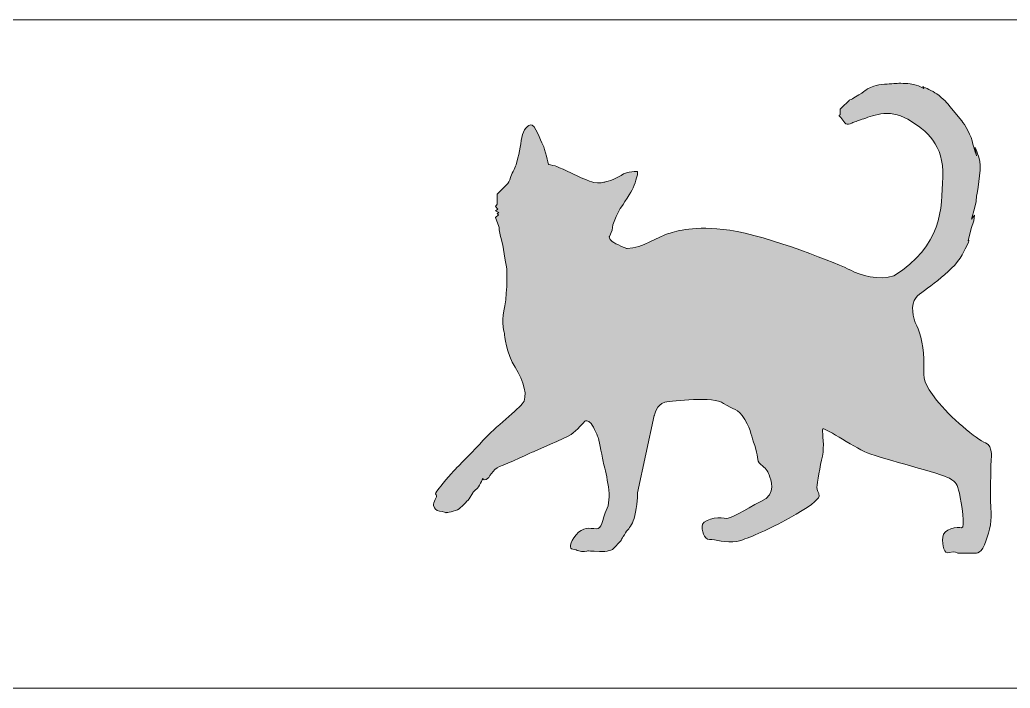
# Model space of a CAD drawing. Header units: millimetres. Extents: x -273 to -53, y 69 to 199.
# Drawn here: x -165.58 to -121.42, y 104.87 to 134.66 of the extents above; entities that cross this region are included whole.
import ezdxf

# ---------------------------------------------------------------- set-up
doc = ezdxf.new("R2010")
doc.units = ezdxf.units.MM
doc.header["$MEASUREMENT"] = 0
doc.layers.add('Calque_par_d_faut', color=7, linetype='Continuous')

msp = doc.modelspace()

# ---------------------------------------------------------------- hatches: boundary and pattern name
at = {"layer": 'Calque_par_d_faut', "true_color": 0x191919}
h = msp.add_hatch(color=250, dxfattribs=at)
edge = h.paths.add_edge_path()
edge.add_spline(control_points=[(-138.5039, 124.4619), (-138.5039, 124.4619), (-139.0232, 124.6595), (-139.1717, 124.7834), (-139.3201, 124.9072), (-139.2953, 125.006), (-139.2953, 125.006), (-139.2953, 125.006), (-139.1717, 125.2779), (-139.1717, 125.2779), (-139.1717, 125.2779), (-139.1469, 125.5251), (-139.1469, 125.5251), (-139.1469, 125.5251), (-138.9985, 125.8963), (-138.9985, 125.8963), (-138.9985, 125.8963), (-138.8254, 126.2177), (-138.8254, 126.2177), (-138.8254, 126.2177), (-138.405, 126.8607), (-138.2813, 127.0834), (-138.1577, 127.306), (-138.034, 127.776), (-138.034, 127.776), (-138.034, 127.776), (-138.034, 127.8998), (-138.034, 127.8998), (-138.034, 127.8998), (-138.4791, 127.9244), (-138.776, 127.7263), (-139.0727, 127.5287), (-139.4932, 127.4299), (-139.4932, 127.4299), (-139.4932, 127.4299), (-139.79, 127.3557), (-139.9878, 127.4048), (-140.1857, 127.4545), (-140.7298, 127.7017), (-140.7298, 127.7017), (-140.7298, 127.7017), (-141.5954, 128.122), (-141.7191, 128.1471), (-141.8428, 128.1717), (-142.0159, 128.2213), (-142.0159, 128.2213), (-142.0159, 128.2213), (-142.1643, 128.9134), (-142.2632, 129.0869), (-142.3621, 129.26), (-142.6094, 130.0268), (-142.8073, 129.9772), (-143.0052, 129.9275), (-143.1783, 129.6557), (-143.2278, 129.2846), (-143.2772, 128.9134), (-143.4009, 128.3447), (-143.4504, 128.1963), (-143.4998, 128.0478), (-143.673, 127.7514), (-143.6977, 127.6275), (-143.7224, 127.5041), (-143.8461, 127.3306), (-143.8461, 127.3306), (-143.8461, 127.3306), (-144.2913, 126.8858), (-144.2913, 126.8858), (-144.2913, 126.8858), (-144.2913, 126.4404), (-144.2913, 126.4404), (-144.2913, 126.4404), (-144.3655, 126.3416), (-144.3655, 126.3416), (-144.3655, 126.3416), (-144.2665, 126.2177), (-144.2665, 126.2177), (-144.2665, 126.2177), (-144.3655, 126.1435), (-144.3655, 126.1435), (-144.3655, 126.1435), (-144.2171, 126.0693), (-144.2171, 126.0693), (-144.2171, 126.0693), (-144.2913, 126.0201), (-144.2913, 126.0201), (-144.2913, 126.0201), (-144.2418, 125.9705), (-144.2418, 125.9705), (-144.2418, 125.9705), (-144.3655, 125.8466), (-144.3655, 125.8466), (-144.3655, 125.8466), (-144.2171, 125.4509), (-144.2171, 125.4509), (-144.2171, 125.4509), (-144.2171, 125.1791), (-144.1429, 125.006), (-144.0687, 124.833), (-143.9698, 124.0662), (-143.8956, 123.7196), (-143.8213, 123.3736), (-143.8708, 122.211), (-143.9945, 121.692), (-144.1181, 121.1724), (-143.9698, 120.6528), (-143.9698, 120.6528), (-143.9698, 120.6528), (-143.8956, 119.7626), (-143.4998, 119.1693), (-143.1041, 118.5755), (-142.9062, 117.8337), (-143.1783, 117.5368), (-143.4504, 117.2399), (-144.6375, 116.2509), (-144.9343, 115.9044), (-145.2311, 115.5583), (-146.1462, 114.643), (-146.1462, 114.643), (-146.1462, 114.643), (-146.7398, 114.0001), (-146.8882, 113.7774), (-147.0366, 113.5547), (-147.086, 113.5547), (-147.0118, 113.4805), (-146.9376, 113.4063), (-147.185, 113.159), (-147.1355, 113.0106), (-147.086, 112.8621), (-147.0366, 112.7879), (-146.8634, 112.7633), (-146.6903, 112.7387), (-146.5666, 112.6891), (-146.5666, 112.6891), (-146.5666, 112.6891), (-146.1709, 112.7387), (-145.9978, 112.8621), (-145.8247, 112.986), (-145.5526, 113.3075), (-145.5526, 113.3075), (-145.5526, 113.3075), (-145.3795, 113.5798), (-145.3795, 113.5798), (-145.3795, 113.5798), (-145.2806, 113.7032), (-145.2063, 113.7528), (-145.1322, 113.802), (-144.9343, 114.2228), (-144.9343, 114.2228), (-144.9343, 114.2228), (-144.9343, 114.1235), (-144.7859, 114.1731), (-144.6375, 114.2228), (-144.5139, 114.6185), (-144.1923, 114.7418), (-143.8708, 114.8657), (-142.6837, 115.4099), (-142.6837, 115.4099), (-142.6837, 115.4099), (-141.2244, 116.0282), (-141.0019, 116.1767), (-140.7793, 116.3247), (-140.3835, 116.77), (-140.3835, 116.77), (-140.3835, 116.77), (-140.2352, 116.8442), (-140.1115, 116.6712), (-139.9878, 116.4982), (-139.79, 116.0282), (-139.79, 116.0282), (-139.79, 116.0282), (-139.6416, 115.3602), (-139.5674, 114.9645), (-139.4932, 114.5688), (-139.1469, 113.4559), (-139.3942, 112.8872), (-139.6416, 112.3185), (-139.6168, 111.9473), (-139.8889, 111.9719), (-140.1609, 111.9965), (-140.4825, 112.0707), (-140.7793, 111.7001), (-141.076, 111.329), (-141.1008, 111.0817), (-140.9277, 111.0571), (-140.7545, 111.0321), (-140.7793, 111.0321), (-140.6556, 110.9829), (-140.5319, 110.9333), (-140.2599, 110.9829), (-140.2599, 110.9829), (-140.2599, 110.9829), (-140.1115, 110.9829), (-139.7405, 110.9578), (-139.3695, 110.9333), (-139.1469, 111.0571), (-139.1469, 111.0571), (-139.1469, 111.0571), (-138.776, 111.4523), (-138.776, 111.4523), (-138.776, 111.4523), (-138.6028, 111.7743), (-138.4791, 111.9223), (-138.3555, 112.0707), (-138.2566, 112.1946), (-138.1577, 112.5657), (-138.0587, 112.9364), (-138.034, 113.5798), (-138.034, 113.5798), (-138.034, 113.5798), (-137.292, 117.0173), (-137.292, 117.0173), (-137.292, 117.0173), (-137.1931, 117.5368), (-136.822, 117.6111), (-136.4511, 117.6853), (-134.6456, 117.8829), (-134.2004, 117.5614), (-133.7553, 117.2399), (-133.5822, 117.3884), (-133.2607, 116.8442), (-132.9391, 116.3001), (-132.9886, 116.1271), (-132.8155, 115.6817), (-132.6423, 115.2368), (-132.766, 115.0142), (-132.5434, 114.8411), (-132.3208, 114.6676), (-132.2466, 114.5688), (-132.1725, 114.3712), (-132.0982, 114.1731), (-131.8014, 113.5301), (-132.5434, 113.1841), (-133.2853, 112.8375), (-133.8789, 112.3676), (-134.1758, 112.4418), (-134.4725, 112.5161), (-135.1897, 112.3922), (-135.165, 112.0707), (-135.1403, 111.7492), (-135.0414, 111.4278), (-134.7198, 111.502), (-134.4478, 111.4523), (-133.8789, 111.3044), (-133.4337, 111.4523), (-132.9886, 111.6008), (-132.1725, 111.9473), (-131.2821, 112.4418), (-130.3917, 112.9364), (-129.9712, 113.2583), (-129.9465, 113.4313), (-129.9217, 113.6044), (-130.0702, 113.654), (-130.0454, 113.8271), (-130.0207, 114.0001), (-129.897, 114.7669), (-129.7981, 115.2118), (-129.6992, 115.6571), (-129.7981, 116.2013), (-129.7981, 116.3989), (-129.7981, 116.597), (-128.4873, 115.6325), (-127.7948, 115.3602), (-127.1023, 115.0884), (-124.4559, 114.4204), (-124.1344, 114.2228), (-123.8128, 114.0247), (-123.7882, 113.9755), (-123.6892, 113.5547), (-123.5903, 113.1345), (-123.4171, 111.9719), (-123.5903, 112.0216), (-123.7634, 112.0707), (-124.4064, 111.9719), (-124.4312, 111.6008), (-124.4559, 111.2302), (-124.3817, 110.8094), (-124.1344, 110.9087), (-123.8871, 111.0075), (-123.7634, 110.8836), (-123.7634, 110.8836), (-123.7634, 110.8836), (-123.0214, 110.8836), (-123.0214, 110.8836), (-123.0214, 110.8836), (-122.7494, 110.8094), (-122.5762, 111.2547), (-122.4031, 111.7001), (-122.23, 112.2192), (-122.2795, 112.6891), (-122.3289, 113.159), (-122.2795, 114.9399), (-122.2795, 114.9399), (-122.2795, 114.9399), (-122.1558, 115.6817), (-122.5268, 115.8056), (-122.8978, 115.929), (-124.1344, 116.9681), (-124.7032, 117.7099), (-125.2721, 118.4521), (-125.2968, 118.6001), (-125.2721, 119.2927), (-125.2474, 119.9853), (-125.4205, 120.6779), (-125.5936, 121.0239), (-125.7667, 121.3705), (-125.8904, 121.9638), (-125.6183, 122.2853), (-125.3463, 122.6068), (-124.0107, 123.349), (-123.5655, 124.1896), (-123.1203, 125.0306), (-123.2935, 124.808), (-123.2935, 124.808), (-123.2935, 124.808), (-123.1698, 125.3521), (-123.1698, 125.3521), (-123.1698, 125.3521), (-123.0462, 125.6986), (-123.0462, 125.6986), (-123.0462, 125.6986), (-123.0214, 125.9459), (-123.0214, 125.9459), (-123.0214, 125.9459), (-123.1451, 125.7729), (-123.1451, 125.7729), (-123.1451, 125.7729), (-123.0214, 126.2428), (-123.0214, 126.2428), (-123.0214, 126.2428), (-122.9472, 126.5643), (-122.9472, 126.5643), (-122.9472, 126.5643), (-122.9225, 126.8115), (-122.9225, 126.8115), (-122.9225, 126.8115), (-122.6999, 127.9986), (-122.7741, 128.3447), (-122.8483, 128.6912), (-122.9967, 128.9631), (-122.9967, 128.9631), (-122.9967, 128.9631), (-122.9225, 128.592), (-122.9225, 128.592), (-122.9225, 128.592), (-123.0214, 128.8643), (-123.1203, 129.26), (-123.2193, 129.6557), (-123.5903, 130.1748), (-123.5903, 130.1748), (-123.5903, 130.1748), (-124.098, 130.7845), (-124.098, 130.7845), (-124.098, 130.7845), (-124.2085, 130.917), (-124.2085, 130.917), (-124.2085, 130.917), (-124.5548, 131.2881), (-124.7774, 131.4115), (-125, 131.5354), (-125.3215, 131.6838), (-125.3215, 131.6838), (-125.3215, 131.6838), (-125.2721, 131.5846), (-125.2721, 131.5846), (-125.2721, 131.5846), (-125.4699, 131.7581), (-125.8904, 131.8072), (-126.0313, 131.8239), (-126.1722, 131.8294), (-126.2973, 131.8294), (-126.4224, 131.8294), (-126.5317, 131.8239), (-126.6093, 131.8183), (-126.6856, 131.8125), (-126.7313, 131.8072), (-126.7313, 131.8072), (-126.7313, 131.8072), (-127.2754, 131.7827), (-127.498, 131.7084), (-127.7206, 131.6342), (-127.8937, 131.5103), (-127.8937, 131.5103), (-127.8937, 131.5103), (-127.9679, 131.4361), (-128.1657, 131.3127), (-128.3636, 131.1889), (-128.611, 131.0655), (-128.611, 131.0655), (-128.611, 131.0655), (-128.9448, 130.7315), (-128.9448, 130.7315), (-128.9448, 130.7315), (-129.0066, 130.6698), (-129.0066, 130.6698), (-129.0066, 130.6698), (-129.0066, 130.4225), (-129.0066, 130.4225), (-129.0066, 130.4225), (-129.1303, 130.4471), (-128.982, 130.2986), (-128.8335, 130.1502), (-128.7841, 129.9275), (-128.5615, 130.0268), (-128.3389, 130.1256), (-128.3884, 130.101), (-128.0174, 130.2244), (-127.6464, 130.3483), (-126.8549, 130.744), (-125.9893, 130.2244), (-125.1237, 129.7048), (-124.3817, 129.1115), (-124.4312, 127.6521), (-124.4806, 126.1931), (-124.4559, 124.6103), (-126.6076, 123.2497), (-127.2507, 123.0275), (-128.1411, 123.2748), (-128.5368, 123.4975), (-128.9325, 123.7196), (-132.2714, 125.0552), (-133.9284, 125.2779), (-135.5855, 125.5006), (-136.2285, 125.2533), (-136.6737, 125.1294), (-137.1189, 125.006), (-137.8114, 124.4865), (-138.5039, 124.4619)], knot_values=[0, 0, 0, 0, 0.0070423, 0.0070423, 0.0070423, 0.0140845, 0.0140845, 0.0140845, 0.0211268, 0.0211268, 0.0211268, 0.028169, 0.028169, 0.028169, 0.0352113, 0.0352113, 0.0352113, 0.0422535, 0.0422535, 0.0422535, 0.0492958, 0.0492958, 0.0492958, 0.056338, 0.056338, 0.056338, 0.0633803, 0.0633803, 0.0633803, 0.0704225, 0.0704225, 0.0704225, 0.0774648, 0.0774648, 0.0774648, 0.084507, 0.084507, 0.084507, 0.0915493, 0.0915493, 0.0915493, 0.0985915, 0.0985915, 0.0985915, 0.1056338, 0.1056338, 0.1056338, 0.1126761, 0.1126761, 0.1126761, 0.1197183, 0.1197183, 0.1197183, 0.1267606, 0.1267606, 0.1267606, 0.1338028, 0.1338028, 0.1338028, 0.1408451, 0.1408451, 0.1408451, 0.1478873, 0.1478873, 0.1478873, 0.1549296, 0.1549296, 0.1549296, 0.1619718, 0.1619718, 0.1619718, 0.1690141, 0.1690141, 0.1690141, 0.1760563, 0.1760563, 0.1760563, 0.1830986, 0.1830986, 0.1830986, 0.1901408, 0.1901408, 0.1901408, 0.1971831, 0.1971831, 0.1971831, 0.2042254, 0.2042254, 0.2042254, 0.2112676, 0.2112676, 0.2112676, 0.2183099, 0.2183099, 0.2183099, 0.2253521, 0.2253521, 0.2253521, 0.2323944, 0.2323944, 0.2323944, 0.2394366, 0.2394366, 0.2394366, 0.2464789, 0.2464789, 0.2464789, 0.2535211, 0.2535211, 0.2535211, 0.2605634, 0.2605634, 0.2605634, 0.2676056, 0.2676056, 0.2676056, 0.2746479, 0.2746479, 0.2746479, 0.2816901, 0.2816901, 0.2816901, 0.2887324, 0.2887324, 0.2887324, 0.2957746, 0.2957746, 0.2957746, 0.3028169, 0.3028169, 0.3028169, 0.3098592, 0.3098592, 0.3098592, 0.3169014, 0.3169014, 0.3169014, 0.3239437, 0.3239437, 0.3239437, 0.3309859, 0.3309859, 0.3309859, 0.3380282, 0.3380282, 0.3380282, 0.3450704, 0.3450704, 0.3450704, 0.3521127, 0.3521127, 0.3521127, 0.3591549, 0.3591549, 0.3591549, 0.3661972, 0.3661972, 0.3661972, 0.3732394, 0.3732394, 0.3732394, 0.3802817, 0.3802817, 0.3802817, 0.3873239, 0.3873239, 0.3873239, 0.3943662, 0.3943662, 0.3943662, 0.4014085, 0.4014085, 0.4014085, 0.4084507, 0.4084507, 0.4084507, 0.415493, 0.415493, 0.415493, 0.4225352, 0.4225352, 0.4225352, 0.4295775, 0.4295775, 0.4295775, 0.4366197, 0.4366197, 0.4366197, 0.443662, 0.443662, 0.443662, 0.4507042, 0.4507042, 0.4507042, 0.4577465, 0.4577465, 0.4577465, 0.4647887, 0.4647887, 0.4647887, 0.471831, 0.471831, 0.471831, 0.4788732, 0.4788732, 0.4788732, 0.4859155, 0.4859155, 0.4859155, 0.4929577, 0.4929577, 0.4929577, 0.5, 0.5, 0.5, 0.5070423, 0.5070423, 0.5070423, 0.5140845, 0.5140845, 0.5140845, 0.5211268, 0.5211268, 0.5211268, 0.528169, 0.528169, 0.528169, 0.5352113, 0.5352113, 0.5352113, 0.5422535, 0.5422535, 0.5422535, 0.5492958, 0.5492958, 0.5492958, 0.556338, 0.556338, 0.556338, 0.5633803, 0.5633803, 0.5633803, 0.5704225, 0.5704225, 0.5704225, 0.5774648, 0.5774648, 0.5774648, 0.584507, 0.584507, 0.584507, 0.5915493, 0.5915493, 0.5915493, 0.5985915, 0.5985915, 0.5985915, 0.6056338, 0.6056338, 0.6056338, 0.6126761, 0.6126761, 0.6126761, 0.6197183, 0.6197183, 0.6197183, 0.6267606, 0.6267606, 0.6267606, 0.6338028, 0.6338028, 0.6338028, 0.6408451, 0.6408451, 0.6408451, 0.6478873, 0.6478873, 0.6478873, 0.6549296, 0.6549296, 0.6549296, 0.6619718, 0.6619718, 0.6619718, 0.6690141, 0.6690141, 0.6690141, 0.6760563, 0.6760563, 0.6760563, 0.6830986, 0.6830986, 0.6830986, 0.6901408, 0.6901408, 0.6901408, 0.6971831, 0.6971831, 0.6971831, 0.7042254, 0.7042254, 0.7042254, 0.7112676, 0.7112676, 0.7112676, 0.7183099, 0.7183099, 0.7183099, 0.7253521, 0.7253521, 0.7253521, 0.7323944, 0.7323944, 0.7323944, 0.7394366, 0.7394366, 0.7394366, 0.7464789, 0.7464789, 0.7464789, 0.7535211, 0.7535211, 0.7535211, 0.7605634, 0.7605634, 0.7605634, 0.7676056, 0.7676056, 0.7676056, 0.7746479, 0.7746479, 0.7746479, 0.7816901, 0.7816901, 0.7816901, 0.7887324, 0.7887324, 0.7887324, 0.7957746, 0.7957746, 0.7957746, 0.8028169, 0.8028169, 0.8028169, 0.8098592, 0.8098592, 0.8098592, 0.8169014, 0.8169014, 0.8169014, 0.8239437, 0.8239437, 0.8239437, 0.8309859, 0.8309859, 0.8309859, 0.8380282, 0.8380282, 0.8380282, 0.8450704, 0.8450704, 0.8450704, 0.8521127, 0.8521127, 0.8521127, 0.8591549, 0.8591549, 0.8591549, 0.8661972, 0.8661972, 0.8661972, 0.8732394, 0.8732394, 0.8732394, 0.8802817, 0.8802817, 0.8802817, 0.8873239, 0.8873239, 0.8873239, 0.8943662, 0.8943662, 0.8943662, 0.9014085, 0.9014085, 0.9014085, 0.9084507, 0.9084507, 0.9084507, 0.915493, 0.915493, 0.915493, 0.9225352, 0.9225352, 0.9225352, 0.9295775, 0.9295775, 0.9295775, 0.9366197, 0.9366197, 0.9366197, 0.943662, 0.943662, 0.943662, 0.9507042, 0.9507042, 0.9507042, 0.9577465, 0.9577465, 0.9577465, 0.9647887, 0.9647887, 0.9647887, 0.971831, 0.971831, 0.971831, 0.9788732, 0.9788732, 0.9788732, 0.9859155, 0.9859155, 0.9859155, 0.9929577, 0.9929577, 0.9929577, 1, 1, 1, 1], degree=3, periodic=1)

# ---------------------------------------------------------------- linework, layer by layer
at = {"layer": 'Calque_par_d_faut', "color": 242, "lineweight": 9}
msp.add_open_spline([(-228.719, 104.8675), (-229.4616, 104.867), (-230.1739, 105.1701), (-230.6993, 105.7101), (-231.2247, 106.2501), (-231.52, 106.9864), (-231.5206, 107.7505), (-231.5206, 107.7505), (-231.5206, 131.7762), (-231.5206, 131.7762), (-231.5211, 132.5405), (-231.2265, 133.2735), (-230.7018, 133.8142), (-230.1771, 134.3549), (-229.4616, 134.6589), (-228.719, 134.6593), (-228.719, 134.6593), (-109.4193, 134.6593), (-109.4193, 134.6593), (-108.6767, 134.6598), (-107.9643, 134.3568), (-107.4389, 133.8168), (-106.9136, 133.2768), (-106.6182, 132.5405), (-106.6177, 131.7762), (-106.6177, 131.7762), (-106.6177, 107.7505), (-106.6177, 107.7505), (-106.6172, 106.9864), (-106.9117, 106.2534), (-107.4364, 105.7127), (-107.9612, 105.172), (-108.6767, 104.8679), (-109.4193, 104.8675), (-109.4193, 104.8675), (-228.719, 104.8675), (-228.719, 104.8675), (-228.719, 104.8675), (-228.719, 104.8675), (-228.719, 104.8675)], degree=3, knots=[0, 0, 0, 0, 0.0769231, 0.0769231, 0.0769231, 0.1538462, 0.1538462, 0.1538462, 0.2307692, 0.2307692, 0.2307692, 0.3076923, 0.3076923, 0.3076923, 0.3846154, 0.3846154, 0.3846154, 0.4615385, 0.4615385, 0.4615385, 0.5384615, 0.5384615, 0.5384615, 0.6153846, 0.6153846, 0.6153846, 0.6923077, 0.6923077, 0.6923077, 0.7692308, 0.7692308, 0.7692308, 0.8461538, 0.8461538, 0.8461538, 0.9230769, 0.9230769, 0.9230769, 1, 1, 1, 1], dxfattribs=at)
at = {"layer": 'Calque_par_d_faut', "lineweight": 9}
msp.add_open_spline([(-138.5039, 124.4619), (-138.5039, 124.4619), (-139.0232, 124.6595), (-139.1717, 124.7834), (-139.3201, 124.9072), (-139.2953, 125.006), (-139.2953, 125.006), (-139.2953, 125.006), (-139.1717, 125.2779), (-139.1717, 125.2779), (-139.1717, 125.2779), (-139.1469, 125.5251), (-139.1469, 125.5251), (-139.1469, 125.5251), (-138.9985, 125.8963), (-138.9985, 125.8963), (-138.9985, 125.8963), (-138.8254, 126.2177), (-138.8254, 126.2177), (-138.8254, 126.2177), (-138.405, 126.8607), (-138.2813, 127.0834), (-138.1577, 127.306), (-138.034, 127.776), (-138.034, 127.776), (-138.034, 127.776), (-138.034, 127.8998), (-138.034, 127.8998), (-138.034, 127.8998), (-138.4791, 127.9244), (-138.776, 127.7263), (-139.0727, 127.5287), (-139.4932, 127.4299), (-139.4932, 127.4299), (-139.4932, 127.4299), (-139.79, 127.3557), (-139.9878, 127.4048), (-140.1857, 127.4545), (-140.7298, 127.7017), (-140.7298, 127.7017), (-140.7298, 127.7017), (-141.5954, 128.122), (-141.7191, 128.1471), (-141.8428, 128.1717), (-142.0159, 128.2213), (-142.0159, 128.2213), (-142.0159, 128.2213), (-142.1643, 128.9134), (-142.2632, 129.0869), (-142.3621, 129.26), (-142.6094, 130.0268), (-142.8073, 129.9772), (-143.0052, 129.9275), (-143.1783, 129.6557), (-143.2278, 129.2846), (-143.2772, 128.9134), (-143.4009, 128.3447), (-143.4504, 128.1963), (-143.4998, 128.0478), (-143.673, 127.7514), (-143.6977, 127.6275), (-143.7224, 127.5041), (-143.8461, 127.3306), (-143.8461, 127.3306), (-143.8461, 127.3306), (-144.2913, 126.8858), (-144.2913, 126.8858), (-144.2913, 126.8858), (-144.2913, 126.4404), (-144.2913, 126.4404), (-144.2913, 126.4404), (-144.3655, 126.3416), (-144.3655, 126.3416), (-144.3655, 126.3416), (-144.2665, 126.2177), (-144.2665, 126.2177), (-144.2665, 126.2177), (-144.3655, 126.1435), (-144.3655, 126.1435), (-144.3655, 126.1435), (-144.2171, 126.0693), (-144.2171, 126.0693), (-144.2171, 126.0693), (-144.2913, 126.0201), (-144.2913, 126.0201), (-144.2913, 126.0201), (-144.2418, 125.9705), (-144.2418, 125.9705), (-144.2418, 125.9705), (-144.3655, 125.8466), (-144.3655, 125.8466), (-144.3655, 125.8466), (-144.2171, 125.4509), (-144.2171, 125.4509), (-144.2171, 125.4509), (-144.2171, 125.1791), (-144.1429, 125.006), (-144.0687, 124.833), (-143.9698, 124.0662), (-143.8956, 123.7196), (-143.8213, 123.3736), (-143.8708, 122.211), (-143.9945, 121.692), (-144.1181, 121.1724), (-143.9698, 120.6528), (-143.9698, 120.6528), (-143.9698, 120.6528), (-143.8956, 119.7626), (-143.4998, 119.1693), (-143.1041, 118.5755), (-142.9062, 117.8337), (-143.1783, 117.5368), (-143.4504, 117.2399), (-144.6375, 116.2509), (-144.9343, 115.9044), (-145.2311, 115.5583), (-146.1462, 114.643), (-146.1462, 114.643), (-146.1462, 114.643), (-146.7398, 114.0001), (-146.8882, 113.7774), (-147.0366, 113.5547), (-147.086, 113.5547), (-147.0118, 113.4805), (-146.9376, 113.4063), (-147.185, 113.159), (-147.1355, 113.0106), (-147.086, 112.8621), (-147.0366, 112.7879), (-146.8634, 112.7633), (-146.6903, 112.7387), (-146.5666, 112.6891), (-146.5666, 112.6891), (-146.5666, 112.6891), (-146.1709, 112.7387), (-145.9978, 112.8621), (-145.8247, 112.986), (-145.5526, 113.3075), (-145.5526, 113.3075), (-145.5526, 113.3075), (-145.3795, 113.5798), (-145.3795, 113.5798), (-145.3795, 113.5798), (-145.2806, 113.7032), (-145.2063, 113.7528), (-145.1322, 113.802), (-144.9343, 114.2228), (-144.9343, 114.2228), (-144.9343, 114.2228), (-144.9343, 114.1235), (-144.7859, 114.1731), (-144.6375, 114.2228), (-144.5139, 114.6185), (-144.1923, 114.7418), (-143.8708, 114.8657), (-142.6837, 115.4099), (-142.6837, 115.4099), (-142.6837, 115.4099), (-141.2244, 116.0282), (-141.0019, 116.1767), (-140.7793, 116.3247), (-140.3835, 116.77), (-140.3835, 116.77), (-140.3835, 116.77), (-140.2352, 116.8442), (-140.1115, 116.6712), (-139.9878, 116.4982), (-139.79, 116.0282), (-139.79, 116.0282), (-139.79, 116.0282), (-139.6416, 115.3602), (-139.5674, 114.9645), (-139.4932, 114.5688), (-139.1469, 113.4559), (-139.3942, 112.8872), (-139.6416, 112.3185), (-139.6168, 111.9473), (-139.8889, 111.9719), (-140.1609, 111.9965), (-140.4825, 112.0707), (-140.7793, 111.7001), (-141.076, 111.329), (-141.1008, 111.0817), (-140.9277, 111.0571), (-140.7545, 111.0321), (-140.7793, 111.0321), (-140.6556, 110.9829), (-140.5319, 110.9333), (-140.2599, 110.9829), (-140.2599, 110.9829), (-140.2599, 110.9829), (-140.1115, 110.9829), (-139.7405, 110.9578), (-139.3695, 110.9333), (-139.1469, 111.0571), (-139.1469, 111.0571), (-139.1469, 111.0571), (-138.776, 111.4523), (-138.776, 111.4523), (-138.776, 111.4523), (-138.6028, 111.7743), (-138.4791, 111.9223), (-138.3555, 112.0707), (-138.2566, 112.1946), (-138.1577, 112.5657), (-138.0587, 112.9364), (-138.034, 113.5798), (-138.034, 113.5798), (-138.034, 113.5798), (-137.292, 117.0173), (-137.292, 117.0173), (-137.292, 117.0173), (-137.1931, 117.5368), (-136.822, 117.6111), (-136.4511, 117.6853), (-134.6456, 117.8829), (-134.2004, 117.5614), (-133.7553, 117.2399), (-133.5822, 117.3884), (-133.2607, 116.8442), (-132.9391, 116.3001), (-132.9886, 116.1271), (-132.8155, 115.6817), (-132.6423, 115.2368), (-132.766, 115.0142), (-132.5434, 114.8411), (-132.3208, 114.6676), (-132.2466, 114.5688), (-132.1725, 114.3712), (-132.0982, 114.1731), (-131.8014, 113.5301), (-132.5434, 113.1841), (-133.2853, 112.8375), (-133.8789, 112.3676), (-134.1758, 112.4418), (-134.4725, 112.5161), (-135.1897, 112.3922), (-135.165, 112.0707), (-135.1403, 111.7492), (-135.0414, 111.4278), (-134.7198, 111.502), (-134.4478, 111.4523), (-133.8789, 111.3044), (-133.4337, 111.4523), (-132.9886, 111.6008), (-132.1725, 111.9473), (-131.2821, 112.4418), (-130.3917, 112.9364), (-129.9712, 113.2583), (-129.9465, 113.4313), (-129.9217, 113.6044), (-130.0702, 113.654), (-130.0454, 113.8271), (-130.0207, 114.0001), (-129.897, 114.7669), (-129.7981, 115.2118), (-129.6992, 115.6571), (-129.7981, 116.2013), (-129.7981, 116.3989), (-129.7981, 116.597), (-128.4873, 115.6325), (-127.7948, 115.3602), (-127.1023, 115.0884), (-124.4559, 114.4204), (-124.1344, 114.2228), (-123.8128, 114.0247), (-123.7882, 113.9755), (-123.6892, 113.5547), (-123.5903, 113.1345), (-123.4171, 111.9719), (-123.5903, 112.0216), (-123.7634, 112.0707), (-124.4064, 111.9719), (-124.4312, 111.6008), (-124.4559, 111.2302), (-124.3817, 110.8094), (-124.1344, 110.9087), (-123.8871, 111.0075), (-123.7634, 110.8836), (-123.7634, 110.8836), (-123.7634, 110.8836), (-123.0214, 110.8836), (-123.0214, 110.8836), (-123.0214, 110.8836), (-122.7494, 110.8094), (-122.5762, 111.2547), (-122.4031, 111.7001), (-122.23, 112.2192), (-122.2795, 112.6891), (-122.3289, 113.159), (-122.2795, 114.9399), (-122.2795, 114.9399), (-122.2795, 114.9399), (-122.1558, 115.6817), (-122.5268, 115.8056), (-122.8978, 115.929), (-124.1344, 116.9681), (-124.7032, 117.7099), (-125.2721, 118.4521), (-125.2968, 118.6001), (-125.2721, 119.2927), (-125.2474, 119.9853), (-125.4205, 120.6779), (-125.5936, 121.0239), (-125.7667, 121.3705), (-125.8904, 121.9638), (-125.6183, 122.2853), (-125.3463, 122.6068), (-124.0107, 123.349), (-123.5655, 124.1896), (-123.1203, 125.0306), (-123.2935, 124.808), (-123.2935, 124.808), (-123.2935, 124.808), (-123.1698, 125.3521), (-123.1698, 125.3521), (-123.1698, 125.3521), (-123.0462, 125.6986), (-123.0462, 125.6986), (-123.0462, 125.6986), (-123.0214, 125.9459), (-123.0214, 125.9459), (-123.0214, 125.9459), (-123.1451, 125.7729), (-123.1451, 125.7729), (-123.1451, 125.7729), (-123.0214, 126.2428), (-123.0214, 126.2428), (-123.0214, 126.2428), (-122.9472, 126.5643), (-122.9472, 126.5643), (-122.9472, 126.5643), (-122.9225, 126.8115), (-122.9225, 126.8115), (-122.9225, 126.8115), (-122.6999, 127.9986), (-122.7741, 128.3447), (-122.8483, 128.6912), (-122.9967, 128.9631), (-122.9967, 128.9631), (-122.9967, 128.9631), (-122.9225, 128.592), (-122.9225, 128.592), (-122.9225, 128.592), (-123.0214, 128.8643), (-123.1203, 129.26), (-123.2193, 129.6557), (-123.5903, 130.1748), (-123.5903, 130.1748), (-123.5903, 130.1748), (-124.098, 130.7845), (-124.098, 130.7845), (-124.098, 130.7845), (-124.2085, 130.917), (-124.2085, 130.917), (-124.2085, 130.917), (-124.5548, 131.2881), (-124.7774, 131.4115), (-125, 131.5354), (-125.3215, 131.6838), (-125.3215, 131.6838), (-125.3215, 131.6838), (-125.2721, 131.5846), (-125.2721, 131.5846), (-125.2721, 131.5846), (-125.4699, 131.7581), (-125.8904, 131.8072), (-126.0313, 131.8239), (-126.1722, 131.8294), (-126.2973, 131.8294), (-126.4224, 131.8294), (-126.5317, 131.8239), (-126.6093, 131.8183), (-126.6856, 131.8125), (-126.7313, 131.8072), (-126.7313, 131.8072), (-126.7313, 131.8072), (-127.2754, 131.7827), (-127.498, 131.7084), (-127.7206, 131.6342), (-127.8937, 131.5103), (-127.8937, 131.5103), (-127.8937, 131.5103), (-127.9679, 131.4361), (-128.1657, 131.3127), (-128.3636, 131.1889), (-128.611, 131.0655), (-128.611, 131.0655), (-128.611, 131.0655), (-128.9448, 130.7315), (-128.9448, 130.7315), (-128.9448, 130.7315), (-129.0066, 130.6698), (-129.0066, 130.6698), (-129.0066, 130.6698), (-129.0066, 130.4225), (-129.0066, 130.4225), (-129.0066, 130.4225), (-129.1303, 130.4471), (-128.982, 130.2986), (-128.8335, 130.1502), (-128.7841, 129.9275), (-128.5615, 130.0268), (-128.3389, 130.1256), (-128.3884, 130.101), (-128.0174, 130.2244), (-127.6464, 130.3483), (-126.8549, 130.744), (-125.9893, 130.2244), (-125.1237, 129.7048), (-124.3817, 129.1115), (-124.4312, 127.6521), (-124.4806, 126.1931), (-124.4559, 124.6103), (-126.6076, 123.2497), (-127.2507, 123.0275), (-128.1411, 123.2748), (-128.5368, 123.4975), (-128.9325, 123.7196), (-132.2714, 125.0552), (-133.9284, 125.2779), (-135.5855, 125.5006), (-136.2285, 125.2533), (-136.6737, 125.1294), (-137.1189, 125.006), (-137.8114, 124.4865), (-138.5039, 124.4619)], degree=3, knots=[0, 0, 0, 0, 0.0070423, 0.0070423, 0.0070423, 0.0140845, 0.0140845, 0.0140845, 0.0211268, 0.0211268, 0.0211268, 0.028169, 0.028169, 0.028169, 0.0352113, 0.0352113, 0.0352113, 0.0422535, 0.0422535, 0.0422535, 0.0492958, 0.0492958, 0.0492958, 0.056338, 0.056338, 0.056338, 0.0633803, 0.0633803, 0.0633803, 0.0704225, 0.0704225, 0.0704225, 0.0774648, 0.0774648, 0.0774648, 0.084507, 0.084507, 0.084507, 0.0915493, 0.0915493, 0.0915493, 0.0985915, 0.0985915, 0.0985915, 0.1056338, 0.1056338, 0.1056338, 0.1126761, 0.1126761, 0.1126761, 0.1197183, 0.1197183, 0.1197183, 0.1267606, 0.1267606, 0.1267606, 0.1338028, 0.1338028, 0.1338028, 0.1408451, 0.1408451, 0.1408451, 0.1478873, 0.1478873, 0.1478873, 0.1549296, 0.1549296, 0.1549296, 0.1619718, 0.1619718, 0.1619718, 0.1690141, 0.1690141, 0.1690141, 0.1760563, 0.1760563, 0.1760563, 0.1830986, 0.1830986, 0.1830986, 0.1901408, 0.1901408, 0.1901408, 0.1971831, 0.1971831, 0.1971831, 0.2042254, 0.2042254, 0.2042254, 0.2112676, 0.2112676, 0.2112676, 0.2183099, 0.2183099, 0.2183099, 0.2253521, 0.2253521, 0.2253521, 0.2323944, 0.2323944, 0.2323944, 0.2394366, 0.2394366, 0.2394366, 0.2464789, 0.2464789, 0.2464789, 0.2535211, 0.2535211, 0.2535211, 0.2605634, 0.2605634, 0.2605634, 0.2676056, 0.2676056, 0.2676056, 0.2746479, 0.2746479, 0.2746479, 0.2816901, 0.2816901, 0.2816901, 0.2887324, 0.2887324, 0.2887324, 0.2957746, 0.2957746, 0.2957746, 0.3028169, 0.3028169, 0.3028169, 0.3098592, 0.3098592, 0.3098592, 0.3169014, 0.3169014, 0.3169014, 0.3239437, 0.3239437, 0.3239437, 0.3309859, 0.3309859, 0.3309859, 0.3380282, 0.3380282, 0.3380282, 0.3450704, 0.3450704, 0.3450704, 0.3521127, 0.3521127, 0.3521127, 0.3591549, 0.3591549, 0.3591549, 0.3661972, 0.3661972, 0.3661972, 0.3732394, 0.3732394, 0.3732394, 0.3802817, 0.3802817, 0.3802817, 0.3873239, 0.3873239, 0.3873239, 0.3943662, 0.3943662, 0.3943662, 0.4014085, 0.4014085, 0.4014085, 0.4084507, 0.4084507, 0.4084507, 0.415493, 0.415493, 0.415493, 0.4225352, 0.4225352, 0.4225352, 0.4295775, 0.4295775, 0.4295775, 0.4366197, 0.4366197, 0.4366197, 0.443662, 0.443662, 0.443662, 0.4507042, 0.4507042, 0.4507042, 0.4577465, 0.4577465, 0.4577465, 0.4647887, 0.4647887, 0.4647887, 0.471831, 0.471831, 0.471831, 0.4788732, 0.4788732, 0.4788732, 0.4859155, 0.4859155, 0.4859155, 0.4929577, 0.4929577, 0.4929577, 0.5, 0.5, 0.5, 0.5070423, 0.5070423, 0.5070423, 0.5140845, 0.5140845, 0.5140845, 0.5211268, 0.5211268, 0.5211268, 0.528169, 0.528169, 0.528169, 0.5352113, 0.5352113, 0.5352113, 0.5422535, 0.5422535, 0.5422535, 0.5492958, 0.5492958, 0.5492958, 0.556338, 0.556338, 0.556338, 0.5633803, 0.5633803, 0.5633803, 0.5704225, 0.5704225, 0.5704225, 0.5774648, 0.5774648, 0.5774648, 0.584507, 0.584507, 0.584507, 0.5915493, 0.5915493, 0.5915493, 0.5985915, 0.5985915, 0.5985915, 0.6056338, 0.6056338, 0.6056338, 0.6126761, 0.6126761, 0.6126761, 0.6197183, 0.6197183, 0.6197183, 0.6267606, 0.6267606, 0.6267606, 0.6338028, 0.6338028, 0.6338028, 0.6408451, 0.6408451, 0.6408451, 0.6478873, 0.6478873, 0.6478873, 0.6549296, 0.6549296, 0.6549296, 0.6619718, 0.6619718, 0.6619718, 0.6690141, 0.6690141, 0.6690141, 0.6760563, 0.6760563, 0.6760563, 0.6830986, 0.6830986, 0.6830986, 0.6901408, 0.6901408, 0.6901408, 0.6971831, 0.6971831, 0.6971831, 0.7042254, 0.7042254, 0.7042254, 0.7112676, 0.7112676, 0.7112676, 0.7183099, 0.7183099, 0.7183099, 0.7253521, 0.7253521, 0.7253521, 0.7323944, 0.7323944, 0.7323944, 0.7394366, 0.7394366, 0.7394366, 0.7464789, 0.7464789, 0.7464789, 0.7535211, 0.7535211, 0.7535211, 0.7605634, 0.7605634, 0.7605634, 0.7676056, 0.7676056, 0.7676056, 0.7746479, 0.7746479, 0.7746479, 0.7816901, 0.7816901, 0.7816901, 0.7887324, 0.7887324, 0.7887324, 0.7957746, 0.7957746, 0.7957746, 0.8028169, 0.8028169, 0.8028169, 0.8098592, 0.8098592, 0.8098592, 0.8169014, 0.8169014, 0.8169014, 0.8239437, 0.8239437, 0.8239437, 0.8309859, 0.8309859, 0.8309859, 0.8380282, 0.8380282, 0.8380282, 0.8450704, 0.8450704, 0.8450704, 0.8521127, 0.8521127, 0.8521127, 0.8591549, 0.8591549, 0.8591549, 0.8661972, 0.8661972, 0.8661972, 0.8732394, 0.8732394, 0.8732394, 0.8802817, 0.8802817, 0.8802817, 0.8873239, 0.8873239, 0.8873239, 0.8943662, 0.8943662, 0.8943662, 0.9014085, 0.9014085, 0.9014085, 0.9084507, 0.9084507, 0.9084507, 0.915493, 0.915493, 0.915493, 0.9225352, 0.9225352, 0.9225352, 0.9295775, 0.9295775, 0.9295775, 0.9366197, 0.9366197, 0.9366197, 0.943662, 0.943662, 0.943662, 0.9507042, 0.9507042, 0.9507042, 0.9577465, 0.9577465, 0.9577465, 0.9647887, 0.9647887, 0.9647887, 0.971831, 0.971831, 0.971831, 0.9788732, 0.9788732, 0.9788732, 0.9859155, 0.9859155, 0.9859155, 0.9929577, 0.9929577, 0.9929577, 1, 1, 1, 1], dxfattribs=at)

doc.saveas('drawing.dxf')
